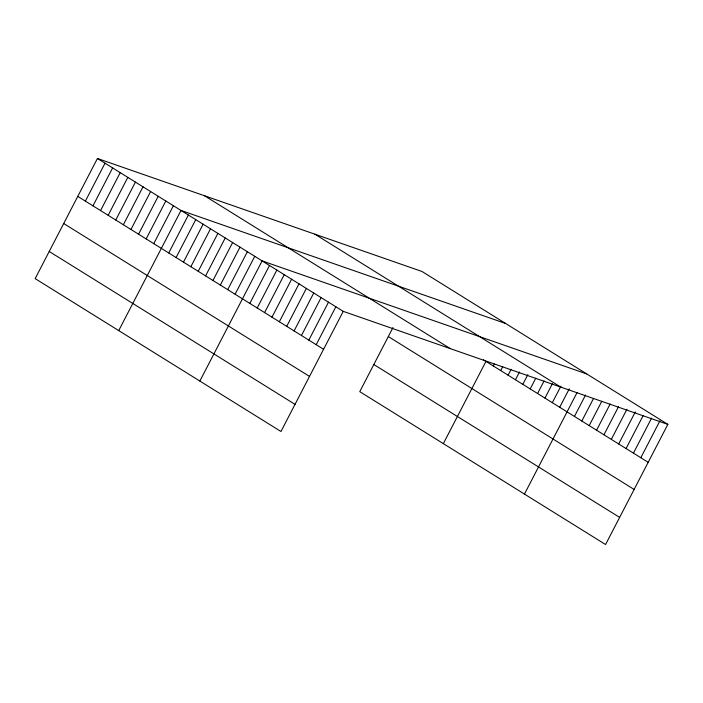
<?xml version="1.0" encoding="UTF-8"?>
<svg xmlns="http://www.w3.org/2000/svg" width="703" height="703" viewBox="0 0 703 703"><rect width="100%" height="100%" fill="white"/><g stroke="black" fill="none" stroke-linecap="round" stroke-linejoin="round"><path stroke-width="1.05" d="M667.85 424.384L422.037 271.499L97.427 158.474L35.15 278.616L280.963 431.501L343.24 311.35L667.85 424.384L605.573 544.526L359.76 391.65L393.003 327.519M85.371 201.12L105.028 163.193M92.963 205.847L112.621 167.92M100.564 210.575L120.222 172.648M108.157 215.294L127.823 177.376M115.758 220.021L135.415 182.095M123.359 224.749L143.017 186.822M130.951 229.477L150.609 191.55M138.553 234.196L158.21 196.278M146.154 238.923L165.811 200.996M153.746 243.651L173.404 205.724M118.728 330.595L181.005 210.452L505.615 323.477M168.72 252.966L188.378 215.039M176.093 257.553L195.75 219.626M183.465 262.131L203.132 224.213M190.847 266.718L210.505 228.791M198.22 271.305L217.877 233.378M205.592 275.892L225.25 237.966M212.965 280.479L232.623 242.553M220.338 285.066L239.995 247.14M227.71 289.654L247.377 251.727M235.092 294.241L254.75 256.314M199.845 381.052L262.122 260.901L586.733 373.934M249.837 303.415L269.495 265.488M257.21 308.002L276.868 270.075M264.583 312.589L284.249 274.662M271.964 317.176L291.622 279.249M279.337 321.763L298.995 283.836M286.71 326.35L306.367 288.423M294.082 330.928L313.74 293.01M301.455 335.516L321.113 297.589M308.828 340.103L328.494 302.176M316.209 344.69L335.867 306.763M443.338 443.628L485.958 361.404M493.33 365.991L494.341 364.049M500.703 370.578L502.724 366.685M508.076 375.165L511.107 369.33M515.457 379.752L519.482 371.975M522.83 384.339L527.865 374.611M530.203 388.926L535.748 378.232M537.575 393.513L544.131 380.868M544.948 398.1L552.514 383.513M552.321 402.687L560.897 386.149M559.702 407.274L569.281 388.794M524.456 494.077L577.154 392.406M574.448 416.44L585.537 395.051M581.82 421.027L593.42 398.663M589.193 425.614L601.794 401.308M596.575 430.201L610.178 403.944M603.947 434.788L618.561 406.589M611.32 439.375L626.944 409.234M618.693 443.962L635.327 411.87M626.065 448.549L643.21 415.482M633.438 453.136L651.593 418.127M640.82 457.723L659.968 420.772M314.918 234.196L560.73 387.081M483.427 359.831L648.192 462.31M204.547 195.768L450.359 348.653M388.32 336.561L634.124 489.446M97.427 158.474L343.24 311.35M373.82 364.514L619.633 517.399M77.769 196.392L323.582 349.277M63.709 223.528L309.513 376.413M49.219 251.481L295.023 404.366"/></g></svg>
